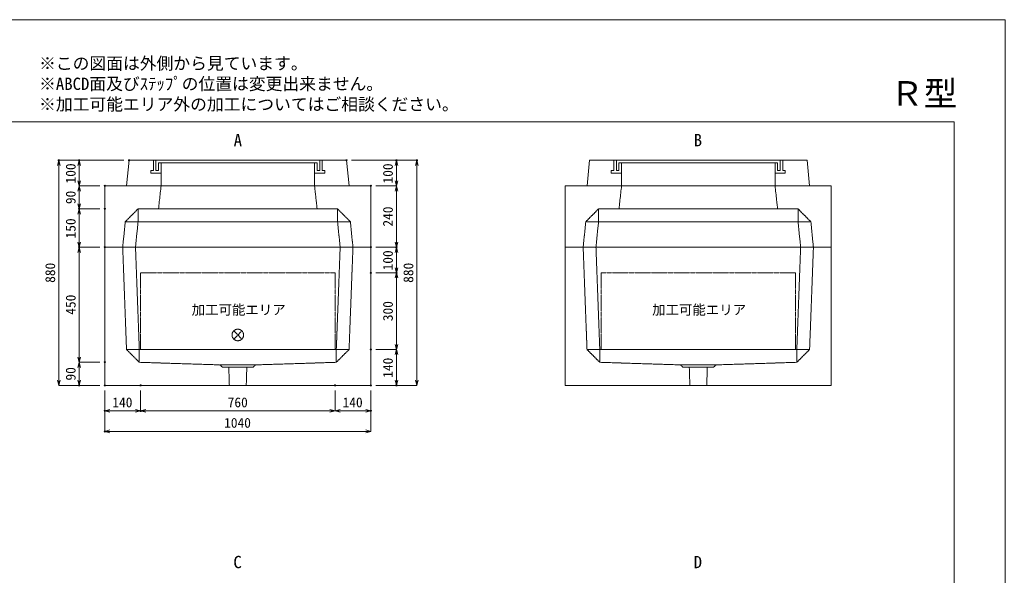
# Model space of a CAD drawing. Units: millimetres, scale not verified. Extents: x -2970 to 2970, y -2100 to 2100.
# Drawn here: x -883 to 2970, y -73 to 2100 of the extents above; entities that cross this region are included whole.
import ezdxf
from ezdxf.enums import TextEntityAlignment as Align

# ---------------------------------------------------------------- set-up
doc = ezdxf.new("R2010")
doc.units = ezdxf.units.MM
doc.header["$LTSCALE"] = 10
doc.header["$PDMODE"] = 32
doc.header["$PDSIZE"] = 5
doc.linetypes.add('LONG_DASHED1', pattern=[7, 6, -1])
doc.linetypes.add('LONG_DOUBLE_CHAIN', pattern=[21.8, 18, -1, 0.6, -0.6, 0.6, -1])
for name, color, linetype, lineweight in [('0-0_D-TTL', 7, 'Continuous', 9), ('0-1_Defpoints', 7, 'Continuous', 9), ('0-3_D-TTL-TXT', 7, 'Continuous', 9), ('0-4_D-STR-TXT', 7, 'Continuous', 9), ('0-5_D-STR-DIM', 3, 'Continuous', 9), ('0-6_0', 7, 'Continuous', 9), ('0-7_D-STR', 7, 'LONG_DASHED1', 9), ('0-9_D-STR-STR4', 134, 'LONG_DASHED1', 9), ('0-A_D-STR-STR5', 1, 'LONG_DOUBLE_CHAIN', 9)]:
    doc.layers.add(name, color=color, linetype=linetype, lineweight=lineweight)
doc.styles.add('ＭＳ ゴシック', font='')
doc.styles.get('ＭＳ ゴシック').set_extended_font_data('MS Gothic')

# ---------------------------------------------------------------- blocks, each defined once
blk = doc.blocks.new('A$C4DE05FD1')
at = {"layer": '0-0_D-TTL', "color": 134}
for p, q in [((2000, 38000), (57400, 38000)), ((57400, 38000), (57400, 2000))]:
    blk.add_line(p, q, dxfattribs=at)
at = {"layer": '0-1_Defpoints', "color": 134}
for p, q in [((0, 42000), (59400, 42000)), ((59400, 42000), (59400, 0))]:
    blk.add_line(p, q, dxfattribs=at)
at = {"layer": '0-3_D-TTL-TXT', "style": 'ＭＳ ゴシック'}
for s, p in [('※この図面は外側から見ています。', (21630.5, 39907.8)), ('※ABCD面及びｽﾃｯﾌﾟの位置は変更出来ません。', (21630.5, 39107.8)), ('※加工可能エリア外の加工についてはご相談ください。', (21630.5, 38307.8))]:
    blk.add_text(s, height=481.1, dxfattribs=at).set_placement(p, align=Align.BOTTOM_LEFT)
blk = doc.blocks.new('_Open30')
at = {"layer": '0-6_0'}
blk.add_line((0, 0), (-10, 0), dxfattribs=at)
blk.add_lwpolyline([(-10, 2.679), (0, 0), (-10, -2.679)], dxfattribs=at)
blk = doc.blocks.new('A$C31CA379A')
at = {"layer": '0-4_D-STR-TXT', "style": 'ＭＳ ゴシック'}
for s, p in [('A', (-162.9, -1095.3)), ('B', (17819.3, -1095.3)), ('C', (-175.7, -17595.3)), ('D', (17819.3, -17595.3))]:
    blk.add_text(s, height=481.1, dxfattribs=at).set_placement(p, align=Align.BOTTOM_LEFT)
blk = doc.blocks.new('A$C019679C0')
at = {"layer": '0-7_D-STR', "linetype": 'Continuous'}
for p, q in [((-4350, 0), (-4250, 1000)), ((4250, 1000), (-4250, 1000)), ((4350, 0), (4250, 1000)), ((-4350, 0), (4350, 0))]:
    blk.add_line(p, q, dxfattribs=at)
at = {"layer": '0-7_D-STR'}
for p, q in [((-3000, 0), (-3000, 900)), ((3000, 900), (3000, 0))]:
    blk.add_line(p, q, dxfattribs=at)
at = {"layer": '0-9_D-STR-STR4'}
for points in [[(-3300, 1000), (-3300, 600), (-3400, 600), (-3400, 500), (-3000, 500)], [(-3000, 900), (-3100, 900), (-3100, 600), (-3200, 600), (-3200, 1000)], [(-3000, 900), (3000, 900), (3100, 900)], [(3300, 1000), (3300, 600), (3400, 600), (3400, 500), (3000, 500)], [(3100, 900), (3100, 600), (3200, 600), (3200, 1000)]]:
    blk.add_lwpolyline(points, dxfattribs=at)
blk = doc.blocks.new('A$C533A0D9A')
at = {"layer": '0-7_D-STR'}
for p, q in [((-3000, 2400), (-3100, 1500)), ((3000, 2400), (3100, 1500)), ((-4400, 1000), (-3900, 1500)), ((-3900, 1000), (-3900, 1500)), ((3900, 1000), (3900, 1500)), ((-4400, 1000), (-4500, 0)), ((4400, 1000), (-4400, 1000)), ((-3900, 1000), (-4000, 0)), ((3900, 1000), (4000, 0)), ((4400, 1000), (4500, 0))]:
    blk.add_line(p, q, dxfattribs=at)
at = {"layer": '0-7_D-STR', "linetype": 'Continuous'}
for p in [(5200, 2400), (-5200, 0)]:
    blk.add_line(p, (5200, 0), dxfattribs=at)
blk.add_lwpolyline([(-5200, 0), (-5200, 2400), (5200, 2400)], dxfattribs=at)
at = {"layer": '0-7_D-STR'}
blk.add_lwpolyline([(4400, 1000), (3900, 1500), (-3900, 1500)], dxfattribs=at)
blk = doc.blocks.new('A$C04B4267E')
at = {"layer": '0-7_D-STR', "linetype": 'Continuous'}
for p, q in [((5200, 0), (-5200, 0)), ((-5200, -5400), (-5200, 0)), ((5200, -5400), (5200, 0)), ((5200, -5400), (-5200, -5400))]:
    blk.add_line(p, q, dxfattribs=at)
at = {"layer": '0-7_D-STR'}
for p, q in [((-4500, 0), (-4350, -4000)), ((-4000, 0), (-3850, -4000)), ((4000, 0), (3850, -4000)), ((4500, 0), (4350, -4000)), ((-3850, -4500), (-4350, -4000)), ((-4350, -4000), (4350, -4000)), ((-3850, -4500), (-3850, -4000)), ((3850, -4500), (4350, -4000)), ((3850, -4500), (3850, -4000)), ((-3850, -4500), (-700, -4600)), ((-600, -4690), (-700, -4600)), ((700, -4600), (-700, -4600)), ((600, -4690), (700, -4600)), ((3850, -4500), (700, -4600)), ((600, -4690), (-600, -4690)), ((-329.8, -5400), (-352.5, -4690)), ((329.8, -5400), (352.5, -4690))]:
    blk.add_line(p, q, dxfattribs=at)
at = {"layer": '0-A_D-STR-STR5'}
for p, q in [((-3800, -1000), (-3800, -4000)), ((3800, -1000), (-3800, -1000)), ((3800, -1000), (3800, -4000)), ((3800, -4000), (-3800, -4000))]:
    blk.add_line(p, q, dxfattribs=at)
blk = doc.blocks.new('A$C1C640AAB')
at = {"layer": '0-A_D-STR-STR5'}
for p, q in [((-159.1, -159.1), (159.1, 159.1)), ((-159.1, 159.1), (159.1, -159.1))]:
    blk.add_line(p, q, dxfattribs=at)
blk.add_circle((0, 0), 225, dxfattribs=at)
blk = doc.blocks.new('A$C83259594')
at = {"layer": '0-7_D-STR'}
blk.add_blockref('A$C04B4267E', (0, 0), dxfattribs=at)
at = {"layer": '0-A_D-STR-STR5'}
blk.add_blockref('A$C1C640AAB', (0, -3430), dxfattribs=at)

msp = doc.modelspace()

# ---------------------------------------------------------------- linework, layer by layer
at = {"layer": '0-1_Defpoints'}
for p in [(-730, 1550), (-650, 1550), (-455, 1550), (395, 1550), (590, 1550), (670, 1550), (-550, 1450), (-550, 1450), (490, 1450), (-650, 1360), (-550, 1360), (-650, 1210), (-550, 1210), (490, 1210), (590, 1210), (490, 1110), (590, 1110), (490, 810), (490, 810), (-550, 760), (-650, 670), (-550, 670), (-550, 670), (-410, 670), (350, 670), (490, 670), (490, 670), (590, 670), (-550, 570), (-410, 570), (490, 570), (-550, 490)]:
    msp.add_point(p, dxfattribs=at)
at = {"layer": '0-5_D-STR-DIM'}
for p, q in [((-475, 1550), (-730, 1550)), ((-475, 1550), (-650, 1550)), ((415, 1550), (590, 1550)), ((415, 1550), (670, 1550)), ((-730, 690), (-730, 1530)), ((-650, 1470), (-650, 1530)), ((590, 1470), (590, 1530)), ((670, 690), (670, 1530)), ((-570, 1450), (-650, 1450)), ((-570, 1450), (-650, 1450)), ((-650, 1430), (-650, 1380)), ((510, 1450), (590, 1450)), ((510, 1450), (590, 1450)), ((590, 1430), (590, 1230)), ((-570, 1360), (-650, 1360)), ((-570, 1360), (-650, 1360)), ((-650, 1230), (-650, 1340)), ((-570, 1210), (-650, 1210)), ((-570, 1210), (-650, 1210)), ((510, 1210), (590, 1210)), ((510, 1210), (590, 1210)), ((-650, 780), (-650, 1190)), ((590, 1130), (590, 1190)), ((510, 1110), (590, 1110)), ((510, 1110), (590, 1110)), ((590, 830), (590, 1090)), ((510, 810), (590, 810)), ((510, 810), (590, 810)), ((590, 790), (590, 690)), ((-570, 760), (-650, 760)), ((-570, 760), (-650, 760)), ((-650, 740), (-650, 690)), ((-570, 670), (-730, 670)), ((-570, 670), (-650, 670)), ((510, 670), (590, 670)), ((510, 670), (670, 670)), ((-550, 650), (-550, 490)), ((-550, 650), (-550, 570)), ((-410, 650), (-410, 570)), ((-410, 650), (-410, 570)), ((350, 650), (350, 570)), ((350, 650), (350, 570)), ((490, 650), (490, 570)), ((490, 650), (490, 490)), ((-430, 570), (-530, 570)), ((330, 570), (-390, 570)), ((370, 570), (470, 570)), ((470, 490), (-530, 490))]:
    msp.add_line(p, q, dxfattribs=at)

# ---------------------------------------------------------------- block references
at = {"layer": '0-0_D-TTL', "xscale": 0.1, "yscale": 0.1}
msp.add_blockref('A$C4DE05FD1', (-2970, -2100), dxfattribs=at)
at = {"layer": '0-4_D-STR-TXT', "xscale": 0.1, "yscale": 0.1}
msp.add_blockref('A$C31CA379A', (-30, 1700), dxfattribs=at)
at = {"layer": '0-5_D-STR-DIM', "xscale": 2, "yscale": 2}
for p, rotation in [((-730, 1550), 90), ((-650, 1550), 90), ((590, 1550), 90), ((670, 1550), 90), ((-650, 1450), 270), ((590, 1450), 270), ((-650, 1450), 90), ((590, 1450), 90), ((-650, 1360), 270), ((-650, 1360), 90), ((-650, 1210), 270), ((-650, 1210), 90), ((590, 1210), 270), ((590, 1210), 90), ((590, 1110), 270), ((590, 1110), 90), ((590, 810), 270), ((590, 810), 90), ((-650, 760), 270), ((-650, 760), 90), ((-730, 670), 270), ((-650, 670), 270), ((590, 670), 270), ((670, 670), 270), ((-550, 570), 180), ((-410, 570), 180), ((350, 570), 180), ((-550, 490), 180)]:
    msp.add_blockref('_Open30', p, dxfattribs=dict(at, rotation=rotation))
for p in [(-410, 570), (350, 570), (490, 570), (490, 490)]:
    msp.add_blockref('_Open30', p, dxfattribs=at)
at = {"layer": '0-7_D-STR', "xscale": 0.1, "yscale": 0.1}
for name, p in [('A$C019679C0', (-30, 1450)), ('A$C019679C0', (1770, 1450)), ('A$C533A0D9A', (-30, 1210)), ('A$C533A0D9A', (1770, 1210)), ('A$C83259594', (-30, 1210)), ('A$C04B4267E', (1770, 1210))]:
    msp.add_blockref(name, p, dxfattribs=at)

# ---------------------------------------------------------------- texts
at = {"layer": '0-3_D-TTL-TXT', "style": 'ＭＳ ゴシック'}
msp.add_text('Ｒ型', height=96.21, dxfattribs=at).set_placement((2519.75, 1734.55), align=Align.BOTTOM_LEFT)
at = {"layer": '0-5_D-STR-DIM', "style": 'ＭＳ ゴシック'}
for s, p in [('100', (-652.6, 1459.48)), ('100', (587.4, 1459.48)), ('90', (-652.6, 1378.7)), ('240', (587.4, 1290.8)), ('150', (-652.6, 1244.48)), ('100', (587.4, 1119.48)), ('880', (-732.6, 1070.9)), ('880', (667.4, 1070.9)), ('450', (-652.6, 946.2)), ('300', (587.4, 920.9)), ('140', (587.4, 699.48)), ('90', (-652.6, 688.7))]:
    msp.add_text(s, height=38.49, rotation=90, dxfattribs=at).set_placement(p, align=Align.BOTTOM_LEFT)
for s, p in [('140', (-520.52, 572.6)), ('760', (-69.6, 572.6)), ('140', (379.48, 572.6)), ('1040', (-83.52, 492.6))]:
    msp.add_text(s, height=38.49, dxfattribs=at).set_placement(p, align=Align.BOTTOM_LEFT)
at = {"layer": '0-A_D-STR-STR5', "style": 'ＭＳ ゴシック'}
for p in [(-210.48, 934.75), (1589.52, 934.75)]:
    msp.add_text('加工可能エリア', height=38.49, dxfattribs=at).set_placement(p, align=Align.BOTTOM_LEFT)

doc.saveas('drawing.dxf')
